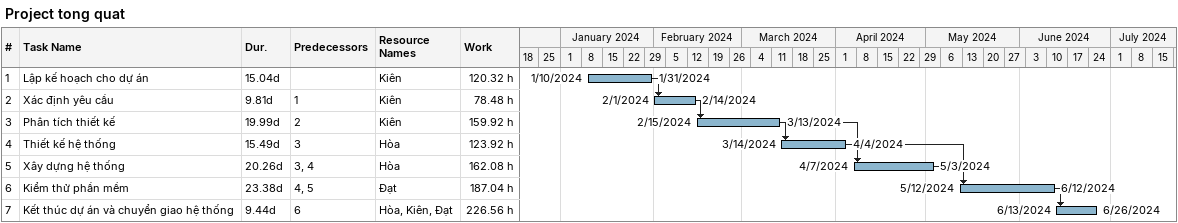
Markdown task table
Project tong quat

| ID | Task | Duration | Start | Finish | Predecessors | Resources | Work (h) |
|---|---|---|---|---|---|---|---|
| 1 | Lập kế hoạch cho dự án | 15.04d | 2024-01-10 | 2024-01-31 |  | Kiên | 120.32 |
| 2 | Xác định yêu cầu | 9.81d | 2024-02-01 | 2024-02-14 | 1 | Kiên | 78.48 |
| 3 | Phân tích thiết kế | 19.99d | 2024-02-15 | 2024-03-13 | 2 | Kiên | 159.92 |
| 4 | Thiết kế hệ thống | 15.49d | 2024-03-14 | 2024-04-04 | 3 | Hòa | 123.92 |
| 5 | Xây dựng hệ thống | 20.26d | 2024-04-07 | 2024-05-03 | 3, 4 | Hòa | 162.08 |
| 6 | Kiểm thử phần mềm | 23.38d | 2024-05-12 | 2024-06-12 | 4, 5 | Đạt | 187.04 |
| 7 | Kết thúc dự án và chuyển giao hệ thống | 9.44d | 2024-06-13 | 2024-06-26 | 6 | Hòa, Kiên, Đạt | 226.56 |
